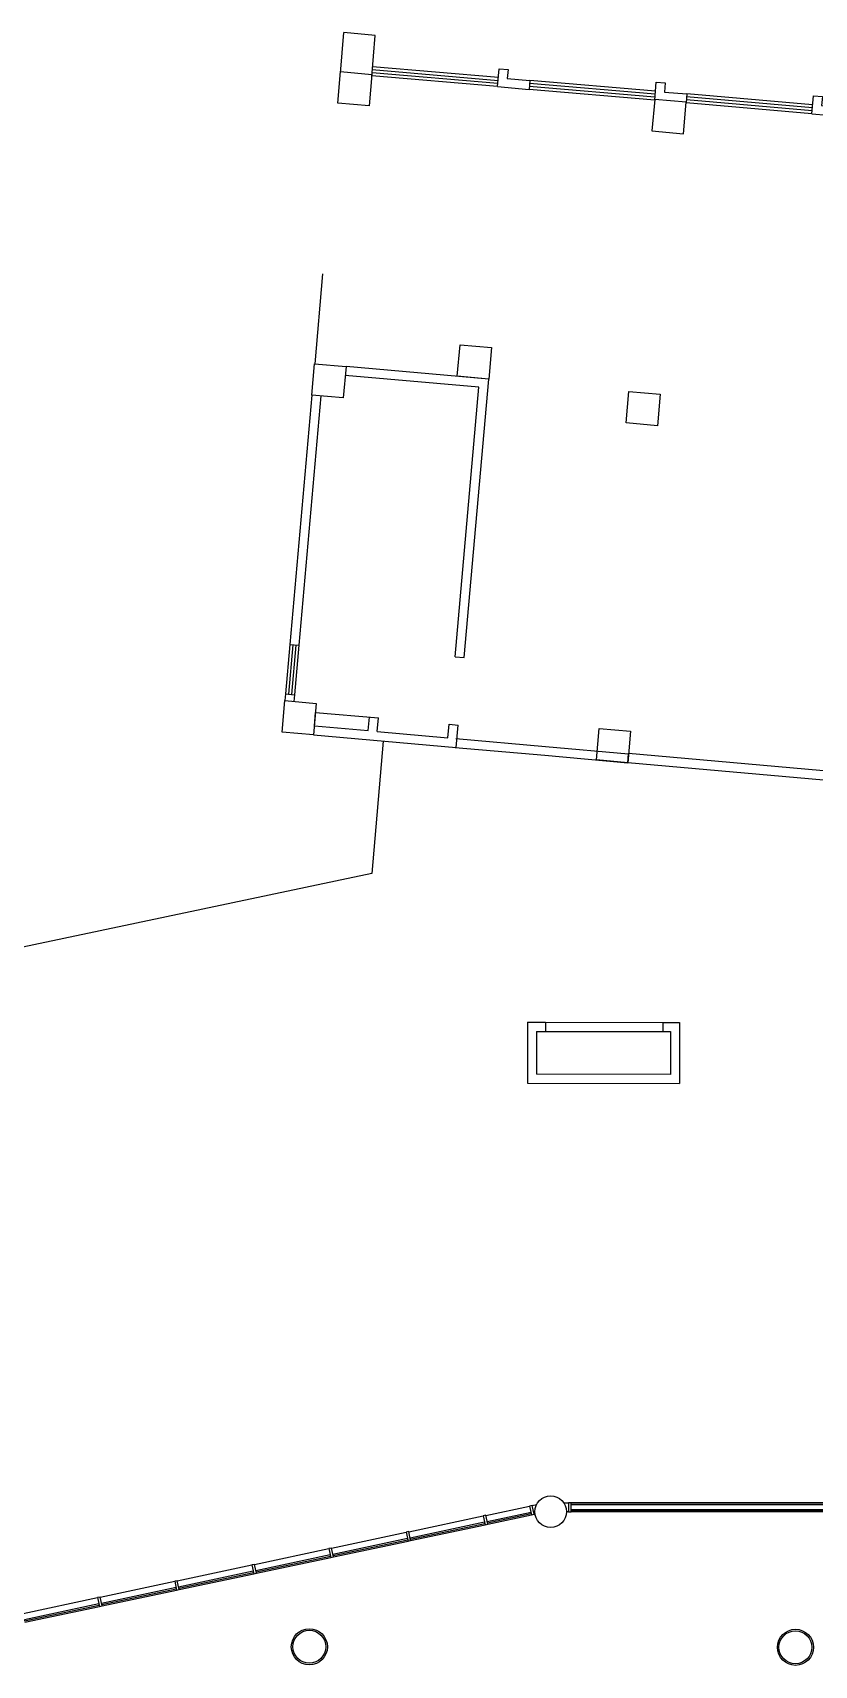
# Model space of a CAD drawing. Header units: millimetres. Extents: x -28081 to 142643, y -11740 to 128443.
# Drawn here: x 15313 to 32659, y 23203 to 59403 of the extents above; entities that cross this region are included whole.
import ezdxf

# ---------------------------------------------------------------- set-up
doc = ezdxf.new("R2010")
doc.units = ezdxf.units.MM
doc.header["$LTSCALE"] = 10
for name, color, linetype in [('A—墙体', 7, 'Continuous'), ('A—门窗', 135, 'Continuous'), ('E1-RI-5F$0$$2$A-GLAZ', 6, 'Continuous'), ('E1-RI-5F$0$$2$A-GLAZ-CWMG', 3, 'Continuous'), ('E1-RI-5F$0$A-GLAZ-CWMG', 3, 'Continuous'), ('E1-RI-5F$0$A-WALL', 7, 'Continuous')]:
    doc.layers.add(name, color=color, linetype=linetype)
doc.layers.get('E1-RI-5F$0$$2$A-GLAZ').off()
doc.layers.get('E1-RI-5F$0$A-GLAZ-CWMG').off()

# ---------------------------------------------------------------- blocks, each defined once
blk = doc.blocks.new('E1-RI-5F$0$WAGEA')
at = {"layer": 'A—门窗'}
for p, q in [((11736213, -6180108), (11736153, -6180108)), ((11736153, -6180108), (11736153, -6180308)), ((11736153, -6180308), (11736213, -6180308)), ((11736213, -6180308), (11736213, -6180108)), ((11742293, -6180108), (11736213, -6180108)), ((11736213, -6180138), (11742293, -6180138)), ((11736213, -6180144), (11742293, -6180144)), ((11742293, -6180269), (11736213, -6180269)), ((11736213, -6180269), (11736213, -6180278)), ((11736213, -6180278), (11742293, -6180278)), ((11736213, -6180290), (11742293, -6180290)), ((11742293, -6180308), (11736213, -6180308)), ((11742293, -6180278), (11742293, -6180269))]:
    blk.add_line(p, q, dxfattribs=at)
at = {"layer": 'A—门窗', "extrusion": (0, 0, -1)}
for p, q in [((11742353, -6180108), (11742293, -6180108)), ((11742293, -6180108), (11742293, -6180308)), ((11742293, -6180308), (11742353, -6180308)), ((11742353, -6180308), (11742353, -6180108))]:
    blk.add_line(p, q, dxfattribs=at)
blk = doc.blocks.new('E1-RI-5F$0$$0$RECTANGULAR_MULLION_-_3')
at = {"layer": 'A—门窗'}
for p, q in [((-30, 125), (30, 125)), ((-30, -75), (-30, 125)), ((30, 125), (30, -75)), ((30, -75), (-30, -75))]:
    blk.add_line(p, q, dxfattribs=at)
blk = doc.blocks.new('E1-RI-5F$0$$0$RECTANGULAR_MULLION_-_5')
at = {"layer": 'E1-RI-5F$0$$2$A-GLAZ-CWMG', "color": 8}
for p, q in [((49331, 49073), (51021, 49073)), ((49331, 48873), (51021, 48873))]:
    blk.add_line(p, q, dxfattribs=at)
blk = doc.blocks.new('E1-RI-5F$0$$0$SYSTEM_PANEL_-_GLAZED-1')
at = {"layer": 'A—门窗'}
for p, q in [((845, 44.45), (-845, 44.45)), ((-845, 44.45), (-845, 19.05)), ((-845, 19.05), (845, 19.05)), ((845, 19.05), (845, 44.45))]:
    blk.add_line(p, q, dxfattribs=at)
blk = doc.blocks.new('E1-RI-5F$0$$0$RECTANGULAR_MULLION_-_8')
at = {"layer": 'E1-RI-5F$0$$2$A-GLAZ-CWMG', "color": 8}
for p, q in [((63331, 49073), (64322, 49073)), ((63331, 48873), (64322, 48873))]:
    blk.add_line(p, q, dxfattribs=at)
blk = doc.blocks.new('E1-RI-5F$0$$0$RECTANGULAR_MULLION_-_4')
at = {"layer": 'A—门窗'}
for p, q in [((0, 125), (-60, 125)), ((-60, 125), (-60, -75)), ((0, -75), (0, 125)), ((-60, -75), (0, -75))]:
    blk.add_line(p, q, dxfattribs=at)
blk = doc.blocks.new('E1-RI-5F$0$$0$SYSTEM_PANEL_-_GLAZED-2')
at = {"layer": 'A—门窗'}
for p, q in [((496, 44), (-496, 44)), ((-496, 44), (-496, 19)), ((-496, 19), (496, 19)), ((496, 19), (496, 44))]:
    blk.add_line(p, q, dxfattribs=at)
blk = doc.blocks.new('E-COLS-F5')
at = {"layer": 'A—墙体'}
for points in [[(11731058, -6148406), (11731755, -6148468), (11731693, -6149165), (11730996, -6149103)], [(11730485, -6154881), (11731183, -6154943), (11731121, -6155640), (11730424, -6155578)], [(11737458, -6155497), (11738155, -6155559), (11738094, -6156256), (11737396, -6156195)], [(11729825, -6162352), (11730522, -6162413), (11730460, -6163111), (11729763, -6163049)], [(11736798, -6162968), (11737495, -6163030), (11737433, -6163727), (11736736, -6163666)]]:
    blk.add_lwpolyline(points, close=True, dxfattribs=at)
for centre, radius in [((11735720, -6180335), 350), ((11730367, -6183328), 400), ((11730367, -6183328), 365), ((11741153, -6183341), 400), ((11741153, -6183341), 365)]:
    blk.add_circle(centre, radius, dxfattribs=at)

msp = doc.modelspace()

# ---------------------------------------------------------------- linework, layer by layer
at = {"layer": 'A—墙体'}
for p, q in [((21748, 54055), (21572, 52063)), ((25215, 51540), (22251, 51802)), ((25215, 51540), (22251, 51802)), ((25432, 51722), (22269, 52001)), ((25432, 51722), (22269, 52001)), ((24686, 45564), (25215, 51540)), ((24686, 45564), (25215, 51540)), ((24886, 45546), (25432, 51722)), ((24886, 45546), (25432, 51722)), ((21510, 51366), (21021, 45837)), ((21510, 51366), (21021, 45837)), ((21709, 51348), (21221, 45820)), ((21709, 51348), (21221, 45820)), ((21021, 45837), (21221, 45820)), ((21021, 45837), (21221, 45820)), ((24686, 45564), (24886, 45546)), ((24686, 45564), (24886, 45546)), ((20924, 44742), (20911, 44592)), ((20924, 44742), (20911, 44592)), ((20924, 44742), (21124, 44724)), ((20924, 44742), (21124, 44724)), ((21124, 44724), (21110, 44575)), ((21124, 44724), (21110, 44575)), ((21565, 44033), (21591, 44331)), ((21565, 44033), (21591, 44331)), ((21591, 44331), (22985, 44208)), ((21591, 44331), (22985, 44208)), ((21591, 44331), (22985, 44208)), ((21591, 44331), (22985, 44208)), ((22760, 43927), (22786, 44226)), ((22760, 43927), (22786, 44226)), ((22959, 43909), (22985, 44208)), ((22959, 43909), (22985, 44208)), ((21547, 43833), (24710, 43554)), ((21547, 43833), (24710, 43554)), ((21565, 44033), (22760, 43927)), ((21565, 44033), (22760, 43927)), ((22959, 43909), (24528, 43771)), ((22959, 43909), (24528, 43771)), ((24528, 43771), (24554, 44069)), ((24528, 43771), (24554, 44069)), ((24554, 44069), (24754, 44052)), ((24554, 44069), (24554, 44069)), ((24554, 44069), (24754, 44052)), ((24554, 44069), (24554, 44069)), ((24710, 43554), (24754, 44052)), ((24710, 43554), (24754, 44052)), ((24685, 43556), (26677, 43380)), ((24702, 43755), (26694, 43579)), ((26694, 43579), (28537, 43416)), ((27491, 43509), (27491, 43509)), ((26677, 43380), (28520, 43217)), ((28520, 43217), (28537, 43416)), ((28520, 43218), (35144, 42631)), ((34813, 42861), (28537, 43417)), ((26294, 37460), (26292, 36110)), ((26294, 37460), (26694, 37460)), ((26694, 37460), (26694, 37260)), ((26694, 37460), (29294, 37457)), ((29294, 37457), (29294, 37257)), ((29294, 37457), (29669, 37456)), ((29669, 37456), (29667, 36106)), ((26494, 37260), (26492, 36310)), ((26494, 37260), (26694, 37260)), ((26694, 37260), (29294, 37257)), ((29294, 37257), (29469, 37256)), ((29469, 37256), (29467, 36306)), ((29468, 36306), (26492, 36310)), ((26292, 36110), (29667, 36106)), ((27093, 26809), (27206, 26809)), ((27206, 26809), (27206, 26609)), ((26400, 26747), (26494, 26767)), ((26442, 26551), (26461, 26555)), ((27206, 26609), (27156, 26609))]:
    msp.add_line(p, q, dxfattribs=at)
for points in [[(29117, 57921), (29055, 57224), (29753, 57163), (29814, 57860), (29117, 57921)], [(24796, 52481), (25493, 52419), (25432, 51722), (24734, 51784), (24796, 52481)]]:
    msp.add_lwpolyline(points, dxfattribs=at)
at = {"layer": 'A—门窗'}
for p, q in [((25647, 58405), (22856, 58645)), ((25629, 58206), (22839, 58446)), ((25635, 58272), (22844, 58512)), ((25641, 58338), (22850, 58579)), ((29133, 58105), (26344, 58345)), ((29116, 57905), (26327, 58146)), ((29122, 57972), (26333, 58212)), ((29128, 58038), (26338, 58278)), ((32615, 57738), (29824, 57978)), ((32621, 57804), (29830, 58045)), ((32604, 57605), (29813, 57845)), ((32609, 57672), (29819, 57912)), ((21021, 45837), (20924, 44742)), ((21021, 45837), (20924, 44742)), ((21088, 45832), (20991, 44736)), ((21088, 45832), (20991, 44736)), ((21154, 45826), (21057, 44730)), ((21154, 45826), (21057, 44730)), ((21221, 45820), (21124, 44724)), ((21221, 45820), (21124, 44724)), ((23091, 43697), (22836, 40763)), ((22836, 40763), (13803, 38851))]:
    msp.add_line(p, q, dxfattribs=at)
at = {"layer": 'E1-RI-5F$0$A-WALL'}
for p, q in [((22142, 58506), (22219, 59403)), ((22917, 59343), (22219, 59403)), ((22837, 58421), (22917, 59343)), ((25629, 58206), (26327, 58146)), ((32604, 57605), (33301, 57545))]:
    msp.add_line(p, q, dxfattribs=at)
for points in [[(25629, 58206), (25664, 58604), (25863, 58587), (25846, 58388), (26344, 58345), (26327, 58146)], [(29116, 57905), (29150, 58304), (29350, 58287), (29333, 58087), (29831, 58045), (29814, 57845)], [(32604, 57605), (32638, 58004), (32837, 57987), (32820, 57787), (33318, 57744), (33301, 57545)]]:
    msp.add_lwpolyline(points, dxfattribs=at)

# ---------------------------------------------------------------- block references
at = {"layer": 'A—墙体'}
msp.add_blockref('E-COLS-F5', (-11708914, 6206944), dxfattribs=at)
at = {"layer": 'E1-RI-5F$0$$2$A-GLAZ', "color": 8, "rotation": 191.9526484585118}
for name, p in [('E1-RI-5F$0$$0$SYSTEM_PANEL_-_GLAZED-2', (25883, 26510)), ('E1-RI-5F$0$$0$SYSTEM_PANEL_-_GLAZED-1', (24512, 26220)), ('E1-RI-5F$0$$0$SYSTEM_PANEL_-_GLAZED-1', (22800, 25857)), ('E1-RI-5F$0$$0$SYSTEM_PANEL_-_GLAZED-1', (21088, 25495)), ('E1-RI-5F$0$$0$SYSTEM_PANEL_-_GLAZED-1', (19376, 25132)), ('E1-RI-5F$0$$0$SYSTEM_PANEL_-_GLAZED-1', (17664, 24770)), ('E1-RI-5F$0$$0$SYSTEM_PANEL_-_GLAZED-1', (15952, 24408))]:
    msp.add_blockref(name, p, dxfattribs=at)
at = {"layer": 'E1-RI-5F$0$A-GLAZ-CWMG'}
msp.add_blockref('E1-RI-5F$0$WAGEA', (-11708947, 6206917), dxfattribs=at)
at = {"layer": 'E1-RI-5F$0$A-WALL', "rotation": 11.95264845851179}
for name, p in [('E1-RI-5F$0$$0$RECTANGULAR_MULLION_-_5', (-14439, -32059)), ('E1-RI-5F$0$$0$RECTANGULAR_MULLION_-_8', (-26423, -34596)), ('E1-RI-5F$0$$0$RECTANGULAR_MULLION_-_4', (26426, 26625)), ('E1-RI-5F$0$$0$RECTANGULAR_MULLION_-_5', (-16151, -32422)), ('E1-RI-5F$0$$0$RECTANGULAR_MULLION_-_5', (-17863, -32784)), ('E1-RI-5F$0$$0$RECTANGULAR_MULLION_-_5', (-19575, -33146)), ('E1-RI-5F$0$$0$RECTANGULAR_MULLION_-_5', (-21287, -33509)), ('E1-RI-5F$0$$0$RECTANGULAR_MULLION_-_5', (-22999, -33871))]:
    msp.add_blockref(name, p, dxfattribs=at)
at = {"layer": 'E1-RI-5F$0$A-WALL', "extrusion": (0, 0, -1), "rotation": 348.0473515414882}
for p in [(-25368, 26401), (-23656, 26039), (-21944, 25676), (-20232, 25314), (-18520, 24951), (-16808, 24589)]:
    msp.add_blockref('E1-RI-5F$0$$0$RECTANGULAR_MULLION_-_3', p, dxfattribs=at)

doc.saveas('drawing.dxf')
